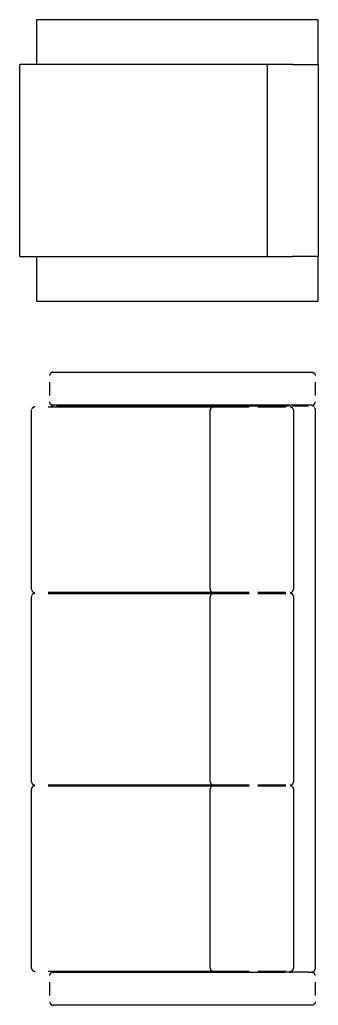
# Model space of a CAD drawing. Header units: metres. Extents: x -658 to -58, y -713 to -118.
# Drawn here: x -217.136 to -216.236, y -263.806 to -260.831 of the extents above; entities that cross this region are included whole.
import ezdxf

# ---------------------------------------------------------------- set-up
doc = ezdxf.new("R2010")
doc.units = ezdxf.units.M
doc.header["$LTSCALE"] = 100
doc.layers.add('plan', color=8, linetype='Continuous')

# ---------------------------------------------------------------- blocks, each defined once
blk = doc.blocks.new('ANTIGUA_by_Vaghi_11534 - Vaghi A3S-Triple Seat-412062-دور الملحق')
for p, q in [((-0.955, 0.79), (-0.955, 0.01)), ((-0.885, 0.8), (-0.925, 0.8)), ((-0.855, 0.78), (-0.855, 0.79)), ((-0.855, 0.78), (-0.855, 0.7313)), ((0.845, 0.8), (-0.845, 0.8)), ((0.855, 0.7313), (0.855, 0.78)), ((0.8562, 0.79), (0.8562, 0.01)), ((0.9262, 0.8), (0.8862, 0.8)), ((0.9562, 0.01), (0.9562, 0.79)), ((-0.855, 0.7292), (-0.855, 0.7313)), ((-0.855, 0.7219), (-0.855, 0.7266)), ((-0.855, 0.7219), (-0.855, 0.6818)), ((-0.3025, 0.7348), (-0.8425, 0.7348)), ((0.2786, 0.7348), (-0.28, 0.7348)), ((0.8412, 0.7348), (0.3012, 0.7348)), ((0.855, 0.5896), (0.855, 0.7219)), ((-0.855, 0.01), (-0.855, 0.7089)), ((-0.8525, 0.7116), (-0.8525, 0.627)), ((-0.2925, 0.627), (-0.2925, 0.7116)), ((-0.29, 0.7116), (-0.29, 0.627)), ((0.2886, 0.627), (0.2886, 0.7116)), ((0.2912, 0.7116), (0.2912, 0.627)), ((0.8512, 0.627), (0.8512, 0.7116)), ((-0.8525, 0.6013), (-0.8525, 0.4949)), ((-0.2925, 0.4949), (-0.2925, 0.6013)), ((-0.29, 0.6013), (-0.29, 0.4949)), ((0.2886, 0.4949), (0.2886, 0.6013)), ((0.2912, 0.6013), (0.2912, 0.4949)), ((0.8512, 0.4949), (0.8512, 0.6013)), ((-0.2925, 0.5826), (-0.2899, 0.5826)), ((0.2886, 0.5826), (0.2912, 0.5826)), ((0.855, 0.02), (0.855, 0.5896)), ((-0.8525, 0.4949), (-0.8525, -0.005)), ((-0.8425, 0.4837), (-0.3025, 0.4837)), ((-0.2925, -0.005), (-0.2925, 0.4949)), ((-0.29, 0.4949), (-0.29, -0.005)), ((-0.28, 0.4837), (0.2786, 0.4837)), ((0.2886, -0.005), (0.2886, 0.4949)), ((0.2912, 0.4949), (0.2912, -0.005)), ((0.3012, 0.4837), (0.8412, 0.4837)), ((0.8512, -0.005), (0.8512, 0.4949)), ((-0.925, 0), (-0.885, 0)), ((-0.2925, 0), (-0.29, 0)), ((0.2886, 0), (0.2912, 0)), ((0.8862, 0), (0.9262, 0)), ((-0.8425, -0.055), (-0.3025, -0.055)), ((-0.28, -0.055), (0.2786, -0.055)), ((0.3012, -0.055), (0.8412, -0.055))]:
    blk.add_line(p, q)
at = {"flags": 128}
for points in [[(-0.855, 0.79), (-0.855, 0.7904), (-0.855, 0.7908), (-0.8549, 0.7912), (-0.8549, 0.7916), (-0.8548, 0.792), (-0.8547, 0.7924), (-0.8546, 0.7928), (-0.8545, 0.7931), (-0.8544, 0.7935), (-0.8542, 0.7939), (-0.854, 0.7943), (-0.8539, 0.7946), (-0.8537, 0.795), (-0.8535, 0.7953), (-0.8533, 0.7956), (-0.853, 0.796), (-0.8528, 0.7963), (-0.8525, 0.7966), (-0.8522, 0.7969), (-0.852, 0.7972), (-0.8517, 0.7974), (-0.8514, 0.7977), (-0.8511, 0.798), (-0.8507, 0.7982), (-0.8504, 0.7984), (-0.8501, 0.7986), (-0.8497, 0.7988), (-0.8494, 0.799), (-0.849, 0.7992), (-0.8486, 0.7993), (-0.8482, 0.7995), (-0.8479, 0.7996), (-0.8475, 0.7997), (-0.8471, 0.7998), (-0.8467, 0.7999), (-0.8463, 0.7999), (-0.8459, 0.8), (-0.8455, 0.8), (-0.8451, 0.8), (-0.845, 0.8)], [(0.845, 0.8), (0.8454, 0.8), (0.8458, 0.8), (0.8462, 0.7999), (0.8466, 0.7999), (0.847, 0.7998), (0.8474, 0.7997)], [(0.8493, 0.799), (0.8496, 0.7989), (0.85, 0.7987), (0.8503, 0.7985), (0.8506, 0.7983)], [(0.8522, 0.797), (0.8524, 0.7967), (0.8527, 0.7964), (0.853, 0.7961), (0.8532, 0.7957), (0.8534, 0.7954), (0.8536, 0.7951)], [(0.8542, 0.794), (0.8543, 0.7936), (0.8545, 0.7932), (0.8546, 0.7929), (0.8547, 0.7925), (0.8548, 0.7921), (0.8549, 0.7917), (0.8549, 0.7913), (0.855, 0.7909), (0.855, 0.7905), (0.855, 0.7901), (0.855, 0.79)], [(-0.8525, 0.7248), (-0.8525, 0.7252), (-0.8525, 0.7256), (-0.8524, 0.726), (-0.8524, 0.7264), (-0.8523, 0.7268), (-0.8522, 0.7272), (-0.8521, 0.7276), (-0.852, 0.7279), (-0.8519, 0.7283), (-0.8517, 0.7287), (-0.8515, 0.7291), (-0.8514, 0.7294), (-0.8512, 0.7298), (-0.851, 0.7301), (-0.8508, 0.7304), (-0.8505, 0.7308), (-0.8503, 0.7311), (-0.85, 0.7314), (-0.8497, 0.7317), (-0.8495, 0.732), (-0.8492, 0.7322), (-0.8489, 0.7325), (-0.8486, 0.7328), (-0.8482, 0.733), (-0.8479, 0.7332), (-0.8476, 0.7334), (-0.8472, 0.7336), (-0.8469, 0.7338), (-0.8465, 0.734), (-0.8461, 0.7341), (-0.8457, 0.7343), (-0.8454, 0.7344), (-0.845, 0.7345), (-0.8446, 0.7346), (-0.8442, 0.7346), (-0.8438, 0.7347), (-0.8434, 0.7348), (-0.843, 0.7348), (-0.8426, 0.7348), (-0.8425, 0.7348)], [(-0.3025, 0.7348), (-0.3021, 0.7348), (-0.3017, 0.7348), (-0.3013, 0.7347), (-0.3009, 0.7347), (-0.3005, 0.7346), (-0.3001, 0.7345), (-0.2997, 0.7344), (-0.2994, 0.7343), (-0.299, 0.7342), (-0.2986, 0.734), (-0.2982, 0.7338), (-0.2979, 0.7337), (-0.2975, 0.7335), (-0.2972, 0.7333), (-0.2969, 0.733), (-0.2965, 0.7328), (-0.2962, 0.7326), (-0.2959, 0.7323), (-0.2956, 0.732), (-0.2953, 0.7318), (-0.2951, 0.7315), (-0.2948, 0.7312), (-0.2945, 0.7309), (-0.2943, 0.7305), (-0.2941, 0.7302), (-0.2939, 0.7299), (-0.2937, 0.7295), (-0.2935, 0.7292), (-0.2933, 0.7288), (-0.2932, 0.7284), (-0.293, 0.728), (-0.2929, 0.7277), (-0.2928, 0.7273), (-0.2927, 0.7269), (-0.2926, 0.7265), (-0.2926, 0.7261), (-0.2925, 0.7257), (-0.2925, 0.7253), (-0.2925, 0.7249), (-0.2925, 0.7248)], [(-0.29, 0.7248), (-0.29, 0.7252), (-0.29, 0.7256), (-0.2899, 0.726), (-0.2899, 0.7264), (-0.2898, 0.7268), (-0.2897, 0.7272), (-0.2896, 0.7276), (-0.2895, 0.7279), (-0.2894, 0.7283), (-0.2892, 0.7287), (-0.289, 0.7291), (-0.2889, 0.7294), (-0.2887, 0.7298), (-0.2885, 0.7301), (-0.2883, 0.7304), (-0.288, 0.7308), (-0.2878, 0.7311), (-0.2875, 0.7314), (-0.2872, 0.7317), (-0.287, 0.732), (-0.2867, 0.7322), (-0.2864, 0.7325), (-0.2861, 0.7328), (-0.2857, 0.733), (-0.2854, 0.7332), (-0.2851, 0.7334), (-0.2847, 0.7336), (-0.2844, 0.7338), (-0.284, 0.734), (-0.2836, 0.7341), (-0.2832, 0.7343), (-0.2829, 0.7344), (-0.2825, 0.7345), (-0.2821, 0.7346), (-0.2817, 0.7346), (-0.2813, 0.7347), (-0.2809, 0.7348), (-0.2805, 0.7348), (-0.2801, 0.7348), (-0.28, 0.7348)], [(0.2786, 0.7348), (0.279, 0.7348), (0.2794, 0.7348), (0.2798, 0.7347), (0.2802, 0.7347), (0.2806, 0.7346), (0.281, 0.7345), (0.2813, 0.7344), (0.2817, 0.7343), (0.2821, 0.7342), (0.2825, 0.734), (0.2828, 0.7338), (0.2832, 0.7337), (0.2836, 0.7335), (0.2839, 0.7333), (0.2842, 0.733), (0.2846, 0.7328), (0.2849, 0.7326), (0.2852, 0.7323), (0.2855, 0.732), (0.2858, 0.7318), (0.286, 0.7315), (0.2863, 0.7312), (0.2865, 0.7309), (0.2868, 0.7305), (0.287, 0.7302), (0.2872, 0.7299), (0.2874, 0.7295), (0.2876, 0.7292), (0.2878, 0.7288), (0.2879, 0.7284), (0.288, 0.728), (0.2882, 0.7277), (0.2883, 0.7273), (0.2884, 0.7269), (0.2884, 0.7265), (0.2885, 0.7261), (0.2885, 0.7257), (0.2886, 0.7253), (0.2886, 0.7249), (0.2886, 0.7248)], [(0.2912, 0.7248), (0.2912, 0.7252), (0.2912, 0.7256), (0.2913, 0.726), (0.2913, 0.7264), (0.2914, 0.7268), (0.2915, 0.7272), (0.2916, 0.7276), (0.2917, 0.7279), (0.2918, 0.7283), (0.292, 0.7287), (0.2921, 0.7291), (0.2923, 0.7294), (0.2925, 0.7298), (0.2927, 0.7301), (0.2929, 0.7304), (0.2932, 0.7308), (0.2934, 0.7311), (0.2937, 0.7314), (0.2939, 0.7317), (0.2942, 0.732), (0.2945, 0.7322), (0.2948, 0.7325), (0.2951, 0.7328), (0.2955, 0.733), (0.2958, 0.7332), (0.2961, 0.7334), (0.2965, 0.7336), (0.2968, 0.7338), (0.2972, 0.734), (0.2976, 0.7341), (0.2979, 0.7343), (0.2983, 0.7344), (0.2987, 0.7345), (0.2991, 0.7346), (0.2995, 0.7346), (0.2999, 0.7347), (0.3003, 0.7348), (0.3007, 0.7348), (0.3011, 0.7348), (0.3012, 0.7348)], [(0.8412, 0.7348), (0.8416, 0.7348), (0.842, 0.7348), (0.8424, 0.7347), (0.8428, 0.7347), (0.8432, 0.7346), (0.8436, 0.7345), (0.8439, 0.7344), (0.8443, 0.7343), (0.8447, 0.7342), (0.8451, 0.734), (0.8454, 0.7338), (0.8458, 0.7337), (0.8462, 0.7335), (0.8465, 0.7333), (0.8468, 0.733), (0.8472, 0.7328), (0.8475, 0.7326), (0.8478, 0.7323), (0.8481, 0.732), (0.8484, 0.7318), (0.8486, 0.7315), (0.8489, 0.7312), (0.8491, 0.7309), (0.8494, 0.7305), (0.8496, 0.7302), (0.8498, 0.7299), (0.85, 0.7295), (0.8502, 0.7292), (0.8504, 0.7288), (0.8505, 0.7284), (0.8506, 0.728), (0.8508, 0.7277), (0.8509, 0.7273), (0.851, 0.7269), (0.851, 0.7265), (0.8511, 0.7261), (0.8511, 0.7257), (0.8512, 0.7253), (0.8512, 0.7249), (0.8512, 0.7248)], [(-0.8425, 0.4837), (-0.8429, 0.4837), (-0.8433, 0.4837), (-0.8437, 0.4837), (-0.8441, 0.4838), (-0.8445, 0.4839), (-0.8449, 0.484), (-0.8453, 0.4841), (-0.8456, 0.4842), (-0.846, 0.4843), (-0.8464, 0.4845), (-0.8468, 0.4846), (-0.8471, 0.4848), (-0.8475, 0.485), (-0.8478, 0.4852), (-0.8481, 0.4854), (-0.8485, 0.4857), (-0.8488, 0.4859), (-0.8491, 0.4862), (-0.8494, 0.4864), (-0.8497, 0.4867), (-0.8499, 0.487), (-0.8502, 0.4873), (-0.8505, 0.4876), (-0.8507, 0.4879), (-0.8509, 0.4883), (-0.8511, 0.4886), (-0.8513, 0.489), (-0.8515, 0.4893), (-0.8517, 0.4897), (-0.8518, 0.4901), (-0.852, 0.4904), (-0.8521, 0.4908), (-0.8522, 0.4912), (-0.8523, 0.4916), (-0.8524, 0.492), (-0.8524, 0.4924), (-0.8525, 0.4928), (-0.8525, 0.4932), (-0.8525, 0.4936), (-0.8525, 0.4937)], [(-0.2925, 0.4937), (-0.2925, 0.4933), (-0.2925, 0.4929), (-0.2926, 0.4925), (-0.2926, 0.4921), (-0.2927, 0.4917), (-0.2928, 0.4913), (-0.2929, 0.4909), (-0.293, 0.4905), (-0.2931, 0.4902), (-0.2933, 0.4898), (-0.2935, 0.4894), (-0.2936, 0.4891), (-0.2938, 0.4887), (-0.294, 0.4884), (-0.2942, 0.488), (-0.2945, 0.4877), (-0.2947, 0.4874), (-0.295, 0.4871), (-0.2953, 0.4868), (-0.2955, 0.4865), (-0.2958, 0.4862), (-0.2961, 0.486), (-0.2964, 0.4857), (-0.2968, 0.4855), (-0.2971, 0.4853), (-0.2974, 0.4851), (-0.2978, 0.4849), (-0.2981, 0.4847), (-0.2985, 0.4845), (-0.2989, 0.4844), (-0.2993, 0.4842), (-0.2996, 0.4841), (-0.3, 0.484), (-0.3004, 0.4839), (-0.3008, 0.4838), (-0.3012, 0.4838), (-0.3016, 0.4837), (-0.302, 0.4837), (-0.3024, 0.4837), (-0.3025, 0.4837)], [(-0.28, 0.4837), (-0.2804, 0.4837), (-0.2808, 0.4837), (-0.2812, 0.4837), (-0.2816, 0.4838), (-0.282, 0.4839), (-0.2824, 0.484), (-0.2828, 0.4841), (-0.2831, 0.4842), (-0.2835, 0.4843), (-0.2839, 0.4845), (-0.2843, 0.4846), (-0.2846, 0.4848), (-0.285, 0.485), (-0.2853, 0.4852), (-0.2856, 0.4854), (-0.286, 0.4857), (-0.2863, 0.4859), (-0.2866, 0.4862), (-0.2869, 0.4864), (-0.2872, 0.4867), (-0.2874, 0.487), (-0.2877, 0.4873), (-0.288, 0.4876), (-0.2882, 0.4879), (-0.2884, 0.4883), (-0.2886, 0.4886), (-0.2888, 0.489), (-0.289, 0.4893), (-0.2892, 0.4897), (-0.2893, 0.4901), (-0.2895, 0.4904), (-0.2896, 0.4908), (-0.2897, 0.4912), (-0.2898, 0.4916), (-0.2899, 0.492), (-0.2899, 0.4924), (-0.29, 0.4928), (-0.29, 0.4932), (-0.29, 0.4936), (-0.29, 0.4937)], [(0.2886, 0.4937), (0.2886, 0.4933), (0.2886, 0.4929), (0.2885, 0.4925), (0.2885, 0.4921), (0.2884, 0.4917), (0.2883, 0.4913), (0.2882, 0.4909), (0.2881, 0.4905), (0.2879, 0.4902), (0.2878, 0.4898), (0.2876, 0.4894), (0.2875, 0.4891), (0.2873, 0.4887), (0.2871, 0.4884), (0.2868, 0.488), (0.2866, 0.4877), (0.2864, 0.4874), (0.2861, 0.4871), (0.2858, 0.4868), (0.2856, 0.4865), (0.2853, 0.4862), (0.285, 0.486), (0.2846, 0.4857), (0.2843, 0.4855), (0.284, 0.4853), (0.2836, 0.4851), (0.2833, 0.4849), (0.2829, 0.4847), (0.2826, 0.4845), (0.2822, 0.4844), (0.2818, 0.4842), (0.2815, 0.4841), (0.2811, 0.484), (0.2807, 0.4839), (0.2803, 0.4838), (0.2799, 0.4838), (0.2795, 0.4837), (0.2791, 0.4837), (0.2787, 0.4837), (0.2786, 0.4837)], [(0.3012, 0.4837), (0.3008, 0.4837), (0.3004, 0.4837), (0.3, 0.4837), (0.2996, 0.4838), (0.2992, 0.4839), (0.2988, 0.484), (0.2984, 0.4841), (0.298, 0.4842), (0.2977, 0.4843), (0.2973, 0.4845), (0.2969, 0.4846), (0.2966, 0.4848), (0.2962, 0.485), (0.2959, 0.4852), (0.2955, 0.4854), (0.2952, 0.4857), (0.2949, 0.4859), (0.2946, 0.4862), (0.2943, 0.4864), (0.294, 0.4867), (0.2937, 0.487), (0.2935, 0.4873), (0.2932, 0.4876), (0.293, 0.4879), (0.2928, 0.4883), (0.2926, 0.4886), (0.2924, 0.489), (0.2922, 0.4893), (0.292, 0.4897), (0.2919, 0.4901), (0.2917, 0.4904), (0.2916, 0.4908), (0.2915, 0.4912), (0.2914, 0.4916), (0.2913, 0.492), (0.2913, 0.4924), (0.2912, 0.4928), (0.2912, 0.4932), (0.2912, 0.4936), (0.2912, 0.4937)], [(0.8512, 0.4937), (0.8512, 0.4933), (0.8512, 0.4929), (0.8511, 0.4925), (0.8511, 0.4921), (0.851, 0.4917), (0.8509, 0.4913), (0.8508, 0.4909), (0.8507, 0.4905), (0.8505, 0.4902), (0.8504, 0.4898), (0.8502, 0.4894), (0.8501, 0.4891), (0.8499, 0.4887), (0.8497, 0.4884), (0.8494, 0.488), (0.8492, 0.4877), (0.849, 0.4874), (0.8487, 0.4871), (0.8484, 0.4868), (0.8482, 0.4865), (0.8479, 0.4862), (0.8476, 0.486), (0.8472, 0.4857), (0.8469, 0.4855), (0.8466, 0.4853), (0.8462, 0.4851), (0.8459, 0.4849), (0.8455, 0.4847), (0.8452, 0.4845), (0.8448, 0.4844), (0.8444, 0.4842), (0.8441, 0.4841), (0.8437, 0.484), (0.8433, 0.4839), (0.8429, 0.4838), (0.8425, 0.4838), (0.8421, 0.4837), (0.8417, 0.4837), (0.8413, 0.4837), (0.8412, 0.4837)], [(-0.8524, 0.0033), (-0.8527, 0.0036), (-0.853, 0.0039), (-0.8532, 0.0043), (-0.8534, 0.0046), (-0.8536, 0.0049), (-0.8538, 0.0053), (-0.854, 0.0056), (-0.8542, 0.006), (-0.8543, 0.0064), (-0.8545, 0.0068), (-0.8546, 0.0071), (-0.8547, 0.0075), (-0.8548, 0.0079), (-0.8549, 0.0083), (-0.8549, 0.0087), (-0.855, 0.0091), (-0.855, 0.0095), (-0.855, 0.0099), (-0.855, 0.01)], [(0.855, 0.01), (0.855, 0.0096), (0.855, 0.0092), (0.8549, 0.0088), (0.8549, 0.0084), (0.8548, 0.008), (0.8547, 0.0076), (0.8546, 0.0072), (0.8545, 0.0069), (0.8544, 0.0065), (0.8542, 0.0061), (0.854, 0.0057), (0.8539, 0.0054), (0.8537, 0.005), (0.8535, 0.0047), (0.8533, 0.0044), (0.853, 0.004), (0.8528, 0.0037), (0.8525, 0.0034), (0.8522, 0.0031), (0.852, 0.0028), (0.8517, 0.0026), (0.8514, 0.0023), (0.8511, 0.002)], [(-0.8464, -0.0542), (-0.8468, -0.054), (-0.8471, -0.0539), (-0.8475, -0.0537), (-0.8478, -0.0535), (-0.8481, -0.0533), (-0.8485, -0.053), (-0.8488, -0.0528), (-0.8491, -0.0525), (-0.8494, -0.0522), (-0.8497, -0.052), (-0.8499, -0.0517), (-0.8502, -0.0514), (-0.8505, -0.0511), (-0.8507, -0.0507), (-0.8509, -0.0504), (-0.8511, -0.0501), (-0.8513, -0.0497), (-0.8515, -0.0494), (-0.8517, -0.049), (-0.8518, -0.0486), (-0.852, -0.0482), (-0.8521, -0.0479), (-0.8522, -0.0475), (-0.8523, -0.0471), (-0.8524, -0.0467), (-0.8524, -0.0463), (-0.8525, -0.0459), (-0.8525, -0.0455), (-0.8525, -0.0451), (-0.8525, -0.045)], [(-0.8425, -0.055), (-0.8429, -0.055), (-0.8433, -0.055), (-0.8437, -0.0549), (-0.8441, -0.0549), (-0.8445, -0.0548), (-0.8449, -0.0547)], [(-0.3, -0.0547), (-0.3004, -0.0548), (-0.3008, -0.0549), (-0.3012, -0.0549), (-0.3016, -0.055), (-0.302, -0.055), (-0.3024, -0.055), (-0.3025, -0.055)], [(-0.2925, -0.045), (-0.2925, -0.0454), (-0.2925, -0.0458), (-0.2926, -0.0462), (-0.2926, -0.0466), (-0.2927, -0.047), (-0.2928, -0.0474), (-0.2929, -0.0478), (-0.293, -0.0481), (-0.2931, -0.0485), (-0.2933, -0.0489), (-0.2935, -0.0493), (-0.2936, -0.0496), (-0.2938, -0.05), (-0.294, -0.0503), (-0.2942, -0.0506), (-0.2945, -0.051), (-0.2947, -0.0513), (-0.295, -0.0516), (-0.2953, -0.0519), (-0.2955, -0.0522), (-0.2958, -0.0524), (-0.2961, -0.0527), (-0.2964, -0.053), (-0.2968, -0.0532), (-0.2971, -0.0534), (-0.2974, -0.0536), (-0.2978, -0.0538), (-0.2981, -0.054), (-0.2985, -0.0542)], [(-0.2839, -0.0542), (-0.2843, -0.054), (-0.2846, -0.0539), (-0.285, -0.0537), (-0.2853, -0.0535), (-0.2856, -0.0533), (-0.286, -0.053), (-0.2863, -0.0528), (-0.2866, -0.0525), (-0.2869, -0.0522), (-0.2872, -0.052), (-0.2874, -0.0517), (-0.2877, -0.0514), (-0.288, -0.0511), (-0.2882, -0.0507), (-0.2884, -0.0504), (-0.2886, -0.0501), (-0.2888, -0.0497), (-0.289, -0.0494), (-0.2892, -0.049), (-0.2893, -0.0486), (-0.2895, -0.0482), (-0.2896, -0.0479), (-0.2897, -0.0475), (-0.2898, -0.0471), (-0.2899, -0.0467), (-0.2899, -0.0463), (-0.29, -0.0459), (-0.29, -0.0455), (-0.29, -0.0451), (-0.29, -0.045)], [(-0.28, -0.055), (-0.2804, -0.055), (-0.2808, -0.055), (-0.2812, -0.0549), (-0.2816, -0.0549), (-0.282, -0.0548), (-0.2824, -0.0547)], [(0.2811, -0.0547), (0.2807, -0.0548), (0.2803, -0.0549), (0.2799, -0.0549), (0.2795, -0.055), (0.2791, -0.055), (0.2787, -0.055), (0.2786, -0.055)], [(0.2886, -0.045), (0.2886, -0.0454), (0.2886, -0.0458), (0.2885, -0.0462), (0.2885, -0.0466), (0.2884, -0.047), (0.2883, -0.0474), (0.2882, -0.0478), (0.2881, -0.0481), (0.2879, -0.0485), (0.2878, -0.0489), (0.2876, -0.0493), (0.2875, -0.0496), (0.2873, -0.05), (0.2871, -0.0503), (0.2868, -0.0506), (0.2866, -0.051), (0.2864, -0.0513), (0.2861, -0.0516), (0.2858, -0.0519), (0.2856, -0.0522), (0.2853, -0.0524), (0.285, -0.0527), (0.2846, -0.053), (0.2843, -0.0532), (0.284, -0.0534), (0.2836, -0.0536), (0.2833, -0.0538), (0.2829, -0.054), (0.2826, -0.0542)], [(0.2973, -0.0542), (0.2969, -0.054), (0.2966, -0.0539), (0.2962, -0.0537), (0.2959, -0.0535), (0.2955, -0.0533), (0.2952, -0.053), (0.2949, -0.0528), (0.2946, -0.0525), (0.2943, -0.0522), (0.294, -0.052), (0.2937, -0.0517), (0.2935, -0.0514), (0.2932, -0.0511), (0.293, -0.0507), (0.2928, -0.0504), (0.2926, -0.0501), (0.2924, -0.0497), (0.2922, -0.0494), (0.292, -0.049), (0.2919, -0.0486), (0.2917, -0.0482), (0.2916, -0.0479), (0.2915, -0.0475), (0.2914, -0.0471), (0.2913, -0.0467), (0.2913, -0.0463), (0.2912, -0.0459), (0.2912, -0.0455), (0.2912, -0.0451), (0.2912, -0.045)], [(0.3012, -0.055), (0.3008, -0.055), (0.3004, -0.055), (0.3, -0.0549), (0.2996, -0.0549), (0.2992, -0.0548), (0.2988, -0.0547)], [(0.8437, -0.0547), (0.8433, -0.0548), (0.8429, -0.0549), (0.8425, -0.0549), (0.8421, -0.055), (0.8417, -0.055), (0.8413, -0.055), (0.8412, -0.055)], [(0.8512, -0.045), (0.8512, -0.0454), (0.8512, -0.0458), (0.8511, -0.0462), (0.8511, -0.0466), (0.851, -0.047), (0.8509, -0.0474), (0.8508, -0.0478), (0.8507, -0.0481), (0.8505, -0.0485), (0.8504, -0.0489), (0.8502, -0.0493), (0.8501, -0.0496), (0.8499, -0.05), (0.8497, -0.0503), (0.8494, -0.0506), (0.8492, -0.051), (0.849, -0.0513), (0.8487, -0.0516), (0.8484, -0.0519), (0.8482, -0.0522), (0.8479, -0.0524), (0.8476, -0.0527), (0.8472, -0.053), (0.8469, -0.0532), (0.8466, -0.0534), (0.8462, -0.0536), (0.8459, -0.0538), (0.8455, -0.054), (0.8452, -0.0542)]]:
    blk.add_lwpolyline(points, dxfattribs=at)
for points, knots in [([(-0.945, 0.8), (-0.9459, 0.8), (-0.9472, 0.7998), (-0.9488, 0.7993), (-0.9498, 0.7988), (-0.9506, 0.7983), (-0.9513, 0.7978), (-0.9519, 0.7972), (-0.9525, 0.7966), (-0.9531, 0.7959), (-0.9537, 0.795), (-0.9543, 0.7938), (-0.9548, 0.7922), (-0.955, 0.7909), (-0.955, 0.79)], [0, 0, 0, 0, 0.166667, 0.25, 0.333333, 0.375, 0.416667, 0.5, 0.541667, 0.583333, 0.666667, 0.75, 0.833333, 1, 1, 1, 1]), ([(-0.865, 0.8), (-0.8641, 0.8), (-0.8628, 0.7998), (-0.8612, 0.7993), (-0.8602, 0.7988), (-0.8594, 0.7983), (-0.8587, 0.7978), (-0.8581, 0.7972), (-0.8575, 0.7966), (-0.8569, 0.7959), (-0.8563, 0.795), (-0.8557, 0.7938), (-0.8552, 0.7922), (-0.855, 0.7909), (-0.855, 0.79)], [0, 0, 0, 0, 0.166667, 0.25, 0.333333, 0.375, 0.416667, 0.5, 0.541667, 0.583333, 0.666667, 0.75, 0.833333, 1, 1, 1, 1]), ([(0.8562, 0.79), (0.8562, 0.7909), (0.8564, 0.7922), (0.8569, 0.7938), (0.8575, 0.795), (0.8581, 0.7959), (0.8587, 0.7966), (0.8593, 0.7972), (0.8601, 0.798), (0.861, 0.7986), (0.8618, 0.799), (0.8626, 0.7993), (0.864, 0.7998), (0.8653, 0.8), (0.8662, 0.8)], [0, 0, 0, 0, 0.166667, 0.25, 0.333333, 0.416667, 0.458333, 0.5, 0.583333, 0.666667, 0.708333, 0.75, 0.833333, 1, 1, 1, 1]), ([(0.9562, 0.79), (0.9562, 0.7909), (0.956, 0.7922), (0.9555, 0.7938), (0.9549, 0.795), (0.9543, 0.7959), (0.9537, 0.7966), (0.9531, 0.7972), (0.9523, 0.798), (0.9514, 0.7986), (0.9506, 0.799), (0.9498, 0.7993), (0.9484, 0.7998), (0.9471, 0.8), (0.9462, 0.8)], [0, 0, 0, 0, 0.166667, 0.25, 0.333333, 0.416667, 0.458333, 0.5, 0.583333, 0.666667, 0.708333, 0.75, 0.833333, 1, 1, 1, 1]), ([(-0.8525, 0.585), (-0.8526, 0.5851), (-0.8531, 0.5855), (-0.8537, 0.5861), (-0.8543, 0.5869), (-0.8548, 0.5881), (-0.855, 0.589), (-0.855, 0.5896)], [0.5396343, 0.5396343, 0.5396343, 0.5396343, 0.5833333, 0.6666667, 0.75, 0.8333333, 1, 1, 1, 1]), ([(0.8521, 0.5847), (0.8524, 0.5849), (0.853, 0.5853), (0.8537, 0.5861), (0.8543, 0.5869), (0.8548, 0.5881), (0.855, 0.589), (0.855, 0.5896)], [0.5, 0.5, 0.5, 0.5, 0.5833333, 0.6666667, 0.75, 0.8333333, 1, 1, 1, 1]), ([(-0.945, 0), (-0.9459, 0), (-0.9472, 0.0002), (-0.9488, 0.0007), (-0.9498, 0.0012), (-0.9506, 0.0017), (-0.9513, 0.0022), (-0.9519, 0.0028), (-0.9525, 0.0034), (-0.9531, 0.0041), (-0.9537, 0.005), (-0.9543, 0.0062), (-0.9548, 0.0078), (-0.955, 0.0091), (-0.955, 0.01)], [0, 0, 0, 0, 0.166667, 0.25, 0.333333, 0.375, 0.416667, 0.5, 0.541667, 0.583333, 0.666667, 0.75, 0.833333, 1, 1, 1, 1]), ([(-0.865, 0), (-0.8641, 0), (-0.8628, 0.0002), (-0.8612, 0.0007), (-0.8602, 0.0012), (-0.8594, 0.0017), (-0.8587, 0.0022), (-0.8581, 0.0028), (-0.8575, 0.0034), (-0.8569, 0.0041), (-0.8563, 0.005), (-0.8557, 0.0062), (-0.8552, 0.0078), (-0.855, 0.0091), (-0.855, 0.01)], [0, 0, 0, 0, 0.166667, 0.25, 0.333333, 0.375, 0.416667, 0.5, 0.541667, 0.583333, 0.666667, 0.75, 0.833333, 1, 1, 1, 1]), ([(0.8562, 0.01), (0.8562, 0.0091), (0.8564, 0.0078), (0.8569, 0.0062), (0.8575, 0.005), (0.8581, 0.0041), (0.8587, 0.0034), (0.8593, 0.0028), (0.8601, 0.002), (0.861, 0.0014), (0.8618, 0.001), (0.8626, 0.0007), (0.864, 0.0002), (0.8653, 0), (0.8662, 0)], [0, 0, 0, 0, 0.166667, 0.25, 0.333333, 0.416667, 0.458333, 0.5, 0.583333, 0.666667, 0.708333, 0.75, 0.833333, 1, 1, 1, 1]), ([(0.9562, 0.01), (0.9562, 0.0091), (0.956, 0.0078), (0.9554, 0.0062), (0.9549, 0.005), (0.9543, 0.0041), (0.9537, 0.0034), (0.9531, 0.0028), (0.9523, 0.002), (0.9514, 0.0014), (0.9506, 0.001), (0.9498, 0.0007), (0.9484, 0.0002), (0.9471, 0), (0.9462, 0)], [0, 0, 0, 0, 0.166667, 0.25, 0.333333, 0.416667, 0.458333, 0.5, 0.583333, 0.666667, 0.708333, 0.75, 0.833333, 1, 1, 1, 1])]:
    blk.add_open_spline(points, degree=3, knots=knots)
blk = doc.blocks.new('armchair_5128 - 2 sedak-413188-دور الملحق')
for p, q in [((-0.9, -0.41), (-0.9, 0.44)), ((-0.9, 0.44), (-0.765, 0.44)), ((-0.185, 0.44), (-0.765, 0.44)), ((-0.765, 0.44), (-0.765, 0.3619)), ((-0.185, 0.3619), (-0.185, 0.44)), ((-0.185, 0.44), (-0.05, 0.44)), ((-0.05, 0.44), (-0.05, -0.41)), ((-0.765, 0.312), (-0.765, 0.3619)), ((-0.185, 0.3619), (-0.185, 0.312)), ((-0.765, 0.3109), (-0.765, 0.312)), ((-0.765, -0.41), (-0.765, 0.3109)), ((-0.185, 0.312), (-0.185, 0.3109)), ((-0.185, 0.3109), (-0.185, -0.41)), ((-0.765, 0.2873), (-0.185, 0.2873)), ((-0.765, -0.41), (-0.9, -0.41)), ((-0.765, -0.4276), (-0.765, -0.41)), ((-0.05, -0.41), (-0.185, -0.41)), ((-0.185, -0.41), (-0.185, -0.4276)), ((-0.765, -0.46), (-0.765, -0.4276)), ((-0.185, -0.4276), (-0.185, -0.46)), ((-0.765, -0.46), (-0.185, -0.46))]:
    blk.add_line(p, q)
blk = doc.blocks.new('A$C79349d3f')
at = {"layer": 'plan', "xscale": -1, "rotation": 270}
for name, p in [('armchair_5128 - 2 sedak-413188-دور الملحق', (-28.4742, 12.7102)), ('ANTIGUA_by_Vaghi_11534 - Vaghi A3S-Triple Seat-412062-دور الملحق', (-28.8437, 10.64))]:
    blk.add_blockref(name, p, dxfattribs=at)

msp = doc.modelspace()

# ---------------------------------------------------------------- block references
at = {"layer": 'plan'}
msp.add_blockref('A$C79349d3f', (-188.202, -273.4915), dxfattribs=at)

doc.saveas('drawing.dxf')
